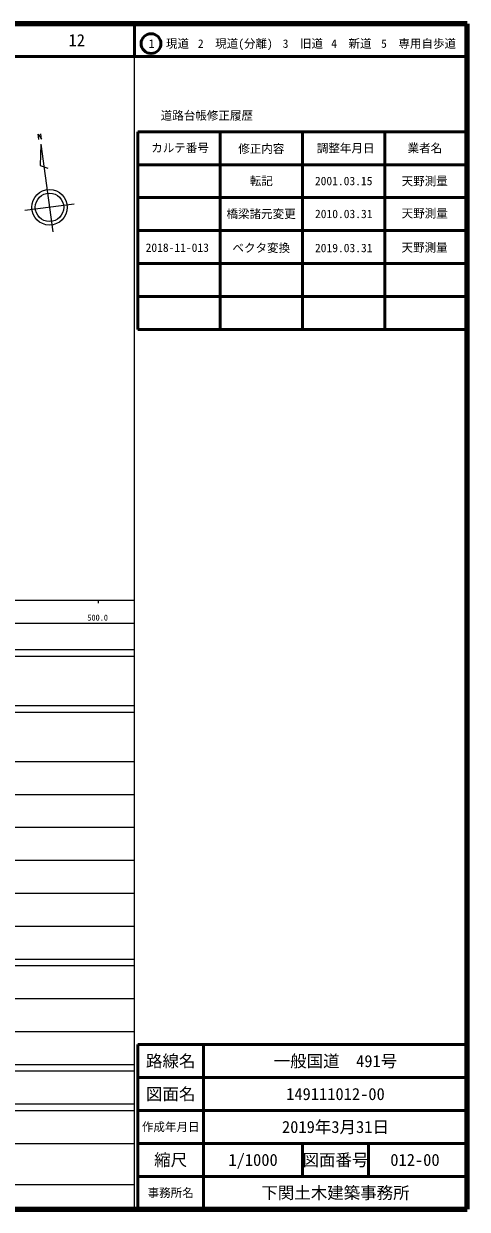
# Model space of a CAD drawing. Units: millimetres, scale not verified. Extents: x 40000 to 680000, y 20000 to 380000.
# Drawn here: x 545407 to 680000, y 20000 to 380000 of the extents above; entities that cross this region are included whole.
import ezdxf
from ezdxf.enums import TextEntityAlignment as Align

# ---------------------------------------------------------------- set-up
doc = ezdxf.new("R2010")
doc.units = ezdxf.units.MM
doc.header["$LTSCALE"] = 1000
for name, color, linetype, lineweight in [('M-BMK-SRVR', 3, 'Continuous', 13), ('M-TTL', 2, 'Continuous', 140), ('M-TTL-BAND', 7, 'Continuous', 13), ('M-TTL-FRAM', 2, 'Continuous', 50), ('M-TTL-LINE', 7, 'Continuous', 50)]:
    doc.layers.add(name, color=color, linetype=linetype, lineweight=lineweight)
doc.layers.add('M-TTL-TXT', color=7, linetype='Continuous')
doc.styles.add('ＭＳ ゴシック', font='')
doc.styles.get('ＭＳ ゴシック').set_extended_font_data('MS Gothic')

msp = doc.modelspace()

# ---------------------------------------------------------------- linework, layer by layer
at = {"layer": 'M-BMK-SRVR'}
for p, q in [((549984, 344794), (549762, 346442)), ((549762, 346442), (550839, 344904)), ((550839, 344904), (550608, 346557)), ((550636, 343467), (550431, 336917)), ((550636, 343467), (554229, 316774)), ((550431, 336917), (552710, 336137)), ((560697, 325254), (545749, 323242))]:
    msp.add_line(p, q, dxfattribs=at)
for radius in [5387, 4309]:
    msp.add_circle((553223, 324248), radius, dxfattribs=at)
at = {"layer": 'M-TTL'}
for p, q in [((680000, 380000), (40000, 380000)), ((680000, 20000), (680000, 380000)), ((40000, 20000), (680000, 20000))]:
    msp.add_line(p, q, dxfattribs=at)
at = {"layer": 'M-TTL-BAND'}
for p, q in [((579000, 20000), (579000, 370000)), ((40000, 205000), (579000, 205000)), ((568000, 205000), (568000, 204000)), ((68000, 198000), (579000, 198000)), ((40000, 190000), (579000, 190000)), ((40000, 188000), (579000, 188000)), ((40000, 173000), (579000, 173000)), ((40000, 171000), (579000, 171000)), ((40000, 156000), (579000, 156000)), ((46000, 146000), (579000, 146000)), ((52000, 136000), (579000, 136000)), ((46000, 126000), (579000, 126000)), ((52000, 116000), (579000, 116000)), ((46000, 106000), (579000, 106000)), ((40000, 96000), (579000, 96000)), ((40000, 94000), (579000, 94000)), ((49000, 84000), (579000, 84000)), ((40000, 74000), (579000, 74000)), ((40000, 64000), (579000, 64000)), ((40000, 62000), (579000, 62000)), ((40000, 52000), (579000, 52000)), ((40000, 50000), (579000, 50000)), ((40000, 40000), (579000, 40000)), ((68000, 27500), (579000, 27500))]:
    msp.add_line(p, q, dxfattribs=at)
at = {"layer": 'M-TTL-FRAM'}
for p, q in [((580000, 347197), (580000, 287197)), ((580000, 347197), (680000, 347197)), ((580000, 287197), (680000, 287197)), ((680000, 70000), (580000, 70000)), ((580000, 70000), (580000, 20000))]:
    msp.add_line(p, q, dxfattribs=at)
at = {"layer": 'M-TTL-LINE'}
for p, q in [((579000, 380000), (579000, 370000)), ((40000, 370000), (680000, 370000)), ((605000, 347197), (605000, 287197)), ((630000, 347197), (630000, 287197)), ((655000, 347197), (655000, 287197)), ((580000, 337197), (680000, 337197)), ((580000, 327197), (680000, 327197)), ((580000, 317197), (680000, 317197)), ((580000, 307197), (680000, 307197)), ((580000, 297197), (680000, 297197)), ((600000, 70000), (600000, 20000)), ((680000, 60000), (580000, 60000)), ((680000, 50000), (580000, 50000)), ((680000, 40000), (580000, 40000)), ((630000, 40000), (630000, 30000)), ((650000, 40000), (650000, 30000)), ((680000, 30000), (580000, 30000))]:
    msp.add_line(p, q, dxfattribs=at)
msp.add_circle((584031, 373958), 3000, dxfattribs=at)

# ---------------------------------------------------------------- texts
at = {"layer": 'M-TTL-BAND', "style": 'ＭＳ ゴシック'}
msp.add_text('500.0', height=1833, dxfattribs=at).set_placement((567844, 198195), align=Align.BOTTOM_CENTER)
at = {"layer": 'M-TTL-LINE', "style": 'ＭＳ ゴシック'}
for s, p in [('2018-11-013', (592000, 312000)), ('ベクタ変換', (617493, 311908)), ('天野測量', (667046, 312030)), ('2019.03.31', (642512, 311908))]:
    msp.add_text(s, height=2566, dxfattribs=at).set_placement(p, align=Align.MIDDLE_CENTER)
at = {"layer": 'M-TTL-TXT', "style": 'ＭＳ ゴシック'}
for s, height, p in [('12', 3666, (561497, 375000)), ('1\u3000現道', 2566, (589448, 373958)), ('2\u3000現道(分離)', 2566, (609619, 373958)), ('3\u3000旧道', 2566, (630121, 373958)), ('4\u3000新道', 2566, (644824, 373958)), ('5\u3000専用自歩道', 2566, (665228, 373958)), ('道路台帳修正履歴', 2566, (600968, 352113)), ('カルテ番号', 2566, (592839, 342277)), ('修正内容', 2566, (617509, 342023)), ('調整年月日', 2566, (643089, 342197)), ('業者名', 2566, (667134, 342197)), ('転記', 2566, (617500, 332245)), ('2001.03.15', 2566, (642500, 332245)), ('天野測量', 2566, (667077, 332189)), ('天野測量', 2566, (667085, 322410)), ('橋梁諸元変更', 2566, (617442, 322248)), ('2010.03.31', 2566, (642516, 322248)), ('路線名', 3666, (590000, 65000)), ('路線名', 3666, (590000, 65000)), ('一般国道\u3000491号', 3666, (640000, 65000)), ('図面名', 3666, (590000, 55000)), ('図面名', 3666, (590000, 55000)), ('149111012-00', 3666, (640000, 55000)), ('2019年3月31日', 3666, (640000, 45000)), ('作成年月日', 2566, (590000, 45000)), ('作成年月日', 2566, (590000, 45000)), ('縮尺', 3666, (590000, 35000)), ('縮尺', 3666, (590000, 35000)), ('1/1000', 3666, (615000, 35000)), ('図面番号', 3666, (640000, 35000)), ('図面番号', 3666, (640000, 35000)), ('012-00', 3666, (664125, 35000)), ('事務所名', 2566, (590000, 25000)), ('事務所名', 2566, (590000, 25000)), ('下関土木建築事務所', 3666, (640000, 25000))]:
    msp.add_text(s, height=height, dxfattribs=at).set_placement(p, align=Align.MIDDLE_CENTER)

doc.saveas('drawing.dxf')
